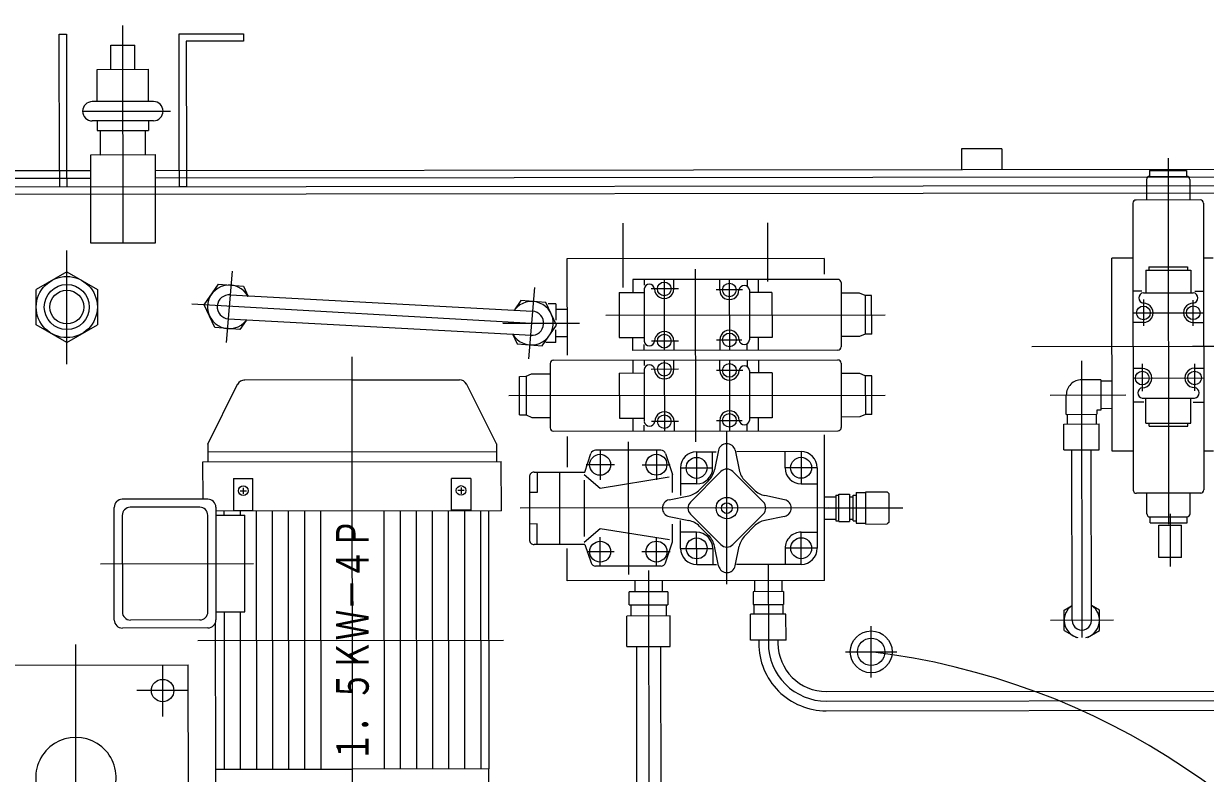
# Model space of a CAD drawing. Header units: feet. Extents: x -99009 to 3252343, y -11094690 to 9035152.
# Drawn here: x 2523533 to 2524268, y -1983167 to -1982701 of the extents above; entities that cross this region are included whole.
import ezdxf
from ezdxf.enums import TextEntityAlignment as Align

# ---------------------------------------------------------------- set-up
doc = ezdxf.new("R2010")
doc.units = ezdxf.units.FT
doc.layers.add('1', color=1, linetype='Continuous')
doc.layers.add('K-LINE', color=7, linetype='Continuous')
doc.styles.add('EXCADSTD', font='monotxt', dxfattribs={"bigfont": 'extfont'})

# ---------------------------------------------------------------- blocks, each defined once
blk = doc.blocks.new('G$CB0D18A08')
at = {"layer": 'K-LINE', "color": 2, "linetype": 'Continuous', "lineweight": 15}
for p, q in [((321.27, -330.46), (321.27, -1665.96)), ((325.77, -330.46), (325.77, -1665.96)), ((331.27, -574.23), (331.27, -665.46)), ((335.77, -665.46), (335.77, -574.23)), ((28.77, -585.78), (28.77, -725.78)), ((229.19, -650.46), (240.16, -631.46)), ((240.16, -631.46), (262.1, -631.46)), ((273.07, -650.46), (262.1, -631.46)), ((335.77, -645.96), (325.77, -645.96)), ((335.77, -645.96), (420.77, -645.96)), ((420.77, -645.96), (420.77, -650.46)), ((215.57, -650.46), (286.17, -650.46)), ((229.19, -650.46), (240.16, -669.46)), ((273.07, -650.46), (262.1, -669.46)), ((335.77, -650.46), (325.77, -650.46)), ((420.77, -650.46), (335.77, -650.46)), ((-346.84, -655.78), (41.43, -655.78)), ((372.77, -660.46), (372.77, -715.15)), ((290.77, -665.46), (345.77, -665.46)), ((290.77, -705.46), (290.77, -665.46)), ((345.77, -665.46), (345.77, -705.46)), ((366.77, -704.46), (366.77, -666.46)), ((378.77, -704.46), (378.77, -666.46)), ((91.66, -671.29), (91.66, -766.39)), ((262.1, -669.46), (240.16, -669.46)), ((345.77, -671.46), (360.77, -671.46)), ((345.77, -671.46), (345.77, -699.46)), ((366.77, -669.46), (360.77, -669.46)), ((360.77, -669.46), (360.77, -701.46)), ((378.77, -669.46), (398.77, -669.46)), ((398.77, -669.46), (398.77, -701.46)), ((56.66, -679.79), (126.66, -679.79)), ((398.77, -677.96), (413.77, -677.96)), ((413.77, -677.96), (413.77, -692.96)), ((51.66, -738.02), (51.66, -684.79)), ((56.66, -733.02), (56.66, -689.79)), ((121.66, -684.79), (61.66, -684.79)), ((126.66, -733.01), (126.66, -689.79)), ((131.66, -738.01), (131.66, -684.79)), ((290.77, -685.46), (425.96, -685.46)), ((12.77, -725.78), (12.77, -693.78)), ((398.77, -692.96), (413.77, -692.96)), ((345.77, -705.46), (290.77, -705.46)), ((331.27, -705.46), (331.27, -1795.96)), ((335.77, -1800.46), (335.77, -705.46)), ((345.77, -699.46), (360.77, -699.46)), ((366.77, -701.46), (360.77, -701.46)), ((366.77, -701.46), (360.77, -701.46)), ((378.77, -701.46), (398.77, -701.46)), ((28.77, -709.78), (-3.23, -709.78)), ((-111.23, -725.78), (28.77, -725.78)), ((335.77, -720.46), (325.77, -720.46)), ((325.77, -724.96), (325.77, -720.46)), ((335.77, -724.96), (325.77, -724.96)), ((335.77, -720.46), (420.77, -720.46)), ((416.27, -724.96), (335.77, -724.96)), ((416.27, -760.46), (416.27, -724.96)), ((420.77, -720.46), (420.77, -760.46)), ((43.66, -921.79), (43.66, -731.79)), ((253.08, -728.27), (240.77, -939.49)), ((61.66, -738.01), (121.66, -738.01)), ((131.66, -735.04), (154.91, -735.04)), ((154.91, -735.04), (154.91, -920.54)), ((165.91, -738.04), (154.91, -738.04)), ((160.91, -917.29), (160.91, -738.04)), ((165.91, -738.04), (203.16, -756.54)), ((238.33, -742.59), (252.44, -735.95)), ((252.44, -735.95), (265.23, -744.85)), ((-36.09, -742.54), (-54.59, -742.54)), ((54.54, -742.54), (-36.09, -742.54)), ((-36.09, -742.54), (-36.09, -827.54)), ((61.66, -748.04), (-36.09, -748.04)), ((126.66, -743.01), (56.66, -743.01)), ((61.66, -748.04), (59.91, -748.04)), ((61.66, -743.01), (61.66, -760.99)), ((121.66, -743.01), (121.66, -760.99)), ((123.91, -748.04), (121.66, -748.04)), ((124.16, -920.54), (124.16, -743.01)), ((237.02, -758.12), (238.33, -742.59)), ((265.23, -744.85), (263.93, -760.39)), ((144.41, -754.04), (124.41, -754.04)), ((124.66, -754.04), (124.66, -766.04)), ((144.41, -754.04), (144.41, -766.04)), ((273.33, -753.36), (228.99, -749.62)), ((243.65, -750.86), (233.27, -939.49)), ((258.6, -752.12), (248.24, -940.12)), ((61.66, -758.04), (-36.09, -758.04)), ((61.66, -758.04), (60.16, -758.04)), ((61.66, -760.99), (121.66, -760.99)), ((123.91, -758.04), (121.66, -758.04)), ((138.66, -760.04), (134.91, -760.04)), ((136.91, -758.04), (136.91, -762.04)), ((205.66, -827.54), (205.66, -760.54)), ((242.71, -762.08), (237.02, -758.12)), ((263.93, -760.39), (257.66, -763.34)), ((420.77, -760.46), (416.27, -760.46)), ((123.91, -768.04), (-36.09, -768.04)), ((124.41, -766.04), (144.41, -766.04)), ((124.16, -778.04), (-35.84, -778.04)), ((124.16, -788.04), (-35.84, -788.04)), ((124.16, -798.04), (-35.84, -798.04)), ((124.16, -808.04), (-36.09, -808.04)), ((-310.34, -827.79), (220.03, -827.79)), ((-36.09, -912.54), (-36.09, -827.54)), ((205.66, -827.54), (205.66, -894.54)), ((124.16, -847.54), (-36.09, -847.54)), ((124.16, -857.54), (-35.84, -857.54)), ((124.16, -867.54), (-35.84, -867.54)), ((124.16, -877.54), (-35.84, -877.54)), ((123.91, -887.54), (-36.09, -887.54)), ((124.41, -889.54), (144.41, -889.54)), ((124.66, -901.54), (124.66, -889.54)), ((138.66, -895.54), (134.91, -895.54)), ((136.91, -897.54), (136.91, -893.54)), ((144.41, -901.54), (144.41, -889.54)), ((123.91, -897.54), (-36.09, -897.54)), ((144.41, -901.54), (124.41, -901.54)), ((165.91, -917.54), (203.16, -899.04)), ((123.91, -907.54), (-36.09, -907.54)), ((-54.09, -912.54), (-36.09, -912.54)), ((124.16, -912.54), (-36.09, -912.54)), ((165.91, -917.54), (154.91, -917.54)), ((124.16, -920.54), (154.91, -920.54)), ((195.77, -925.34), (195.77, -1159.38)), ((240.77, -921.59), (240.77, -969.19)), ((125.77, -1123.89), (125.77, -932.33)), ((183.77, -931.98), (183.77, -935.98)), ((183.77, -931.98), (207.77, -931.98)), ((207.77, -931.98), (207.77, -935.98)), ((227.97, -930.59), (226.66, -946.12)), ((234.24, -927.64), (227.97, -930.59)), ((254.87, -932.85), (249.19, -928.9)), ((253.57, -948.39), (254.87, -932.85)), ((145.27, -937.99), (106.27, -937.99)), ((116.02, -942.86), (116.02, -937.99)), ((135.52, -942.86), (135.52, -937.99)), ((183.77, -935.98), (182.27, -939.48)), ((182.27, -939.48), (182.27, -950.98)), ((207.77, -935.98), (183.77, -935.98)), ((207.77, -935.98), (209.27, -939.48)), ((209.27, -939.48), (209.27, -950.98)), ((262.97, -941.36), (218.63, -937.62)), ((103.27, -972.48), (103.27, -940.99)), ((103.27, -942.86), (116.02, -942.86)), ((148.27, -942.86), (135.52, -942.86)), ((148.27, -940.99), (148.27, -972.48)), ((226.66, -946.12), (239.46, -955.02)), ((173.77, -952.98), (173.77, -1129.99)), ((215.77, -950.98), (175.77, -950.98)), ((217.77, -952.98), (217.77, -1130.05)), ((228.77, -954.49), (228.77, -948.39)), ((228.77, -954.49), (236.67, -954.49)), ((232.27, -961.49), (232.27, -954.49)), ((239.46, -955.02), (253.57, -948.39)), ((252.77, -954.49), (242.57, -954.49)), ((249.27, -961.49), (249.27, -954.49)), ((252.77, -954.49), (252.77, -949.79)), ((80.77, -961.49), (100.74, -961.49)), ((80.77, -1121.49), (80.77, -961.49)), ((103.27, -956.99), (148.27, -956.99)), ((170.34, -961.49), (151.28, -961.49)), ((280.77, -961.49), (220.88, -961.49)), ((280.77, -1121.49), (280.77, -961.49)), ((103.27, -972.48), (91.82, -976.3)), ((98.77, -990.78), (98.77, -973.58)), ((104.76, -971.99), (113.28, -981.99)), ((108.27, -972.26), (143.2, -972.26)), ((146.77, -971.99), (138.26, -981.99)), ((148.27, -972.48), (159.72, -976.3)), ((152.77, -991.04), (152.77, -973.4)), ((89.77, -1019.82), (89.77, -979.15)), ((89.77, -981.99), (107.77, -981.99)), ((113.28, -981.99), (106.34, -1025.01)), ((138.26, -981.99), (145.2, -1025.01)), ((161.77, -981.99), (143.38, -981.99)), ((161.77, -1019.82), (161.77, -979.15)), ((245.77, -985.72), (245.77, -1159.38)), ((39.77, -998.49), (58.77, -998.49)), ((39.77, -998.49), (39.77, -1025.49)), ((58.77, -1025.49), (58.77, -998.49)), ((181.77, -993.99), (181.77, -1009.49)), ((209.77, -993.99), (181.77, -993.99)), ((209.77, -993.99), (209.77, -1009.49)), ((259.77, -993.99), (231.77, -993.99)), ((231.77, -993.99), (231.77, -1009.49)), ((259.77, -993.99), (259.77, -1009.49)), ((262.87, -996.49), (302.91, -996.49)), ((39.77, -1004.49), (-77.39, -1004.49)), ((65.77, -1000.99), (58.77, -1000.99)), ((65.77, -999.99), (73.77, -999.99)), ((65.77, -999.99), (65.77, -1023.99)), ((73.77, -1023.99), (73.77, -999.99)), ((80.77, -1003.49), (73.77, -1003.49)), ((166.99, -999.49), (84.58, -999.49)), ((173.77, -1002.49), (181.77, -1002.49)), ((217.77, -1002.49), (209.77, -1002.49)), ((223.77, -1129.99), (223.77, -1002.49)), ((223.77, -1002.49), (231.77, -1002.49)), ((267.77, -1002.49), (259.77, -1002.49)), ((267.77, -1129.99), (267.77, -1002.49)), ((87.1, -1011.99), (-77.06, -1011.99)), ((98.77, -1007.89), (98.77, -1025.53)), ((152.77, -1008.07), (152.77, -1025.53)), ((173.77, -1009.49), (177.37, -1009.49)), ((212.02, -1009.49), (179.52, -1009.49)), ((179.52, -1030.79), (179.52, -1014.09)), ((212.02, -1030.79), (212.02, -1013.87)), ((217.77, -1009.49), (214.4, -1009.49)), ((223.77, -1009.49), (227.37, -1009.49)), ((262.02, -1009.49), (229.52, -1009.49)), ((229.52, -1030.79), (229.52, -1014.09)), ((262.02, -1030.79), (262.02, -1013.87)), ((267.77, -1009.49), (264.4, -1009.49)), ((39.77, -1019.49), (-75.39, -1019.49)), ((80.77, -1020.49), (73.77, -1020.49)), ((89.77, -1016.99), (107.48, -1016.99)), ((161.77, -1016.99), (143.38, -1016.99)), ((39.77, -1025.49), (58.77, -1025.49)), ((65.77, -1022.99), (58.77, -1022.99)), ((73.77, -1023.99), (65.77, -1023.99)), ((91.82, -1022.67), (104.76, -1026.99)), ((104.76, -1026.99), (115.83, -1026.99)), ((120.58, -1024.85), (118.07, -1037.07)), ((130.95, -1024.85), (133.47, -1037.07)), ((135.53, -1026.99), (146.77, -1026.99)), ((159.72, -1022.67), (146.77, -1026.99)), ((217.77, -1021.99), (173.77, -1021.99)), ((179.52, -1027.99), (173.77, -1027.99)), ((212.02, -1027.99), (217.77, -1027.99)), ((267.77, -1021.99), (223.77, -1021.99)), ((229.52, -1027.99), (223.77, -1027.99)), ((262.02, -1027.99), (267.77, -1027.99)), ((100.76, -1031.99), (118.15, -1031.99)), ((100.77, -1031.99), (100.77, -1051.99)), ((110.77, -1041.99), (110.77, -1031.99)), ((150.78, -1031.99), (133.62, -1031.99)), ((140.77, -1041.99), (140.77, -1031.99)), ((150.77, -1031.99), (150.77, -1051.99)), ((90.77, -1041.99), (110.77, -1041.99)), ((90.77, -1041.99), (90.77, -1054.41)), ((103.13, -1057.01), (122, -1038.15)), ((129.54, -1038.15), (148.41, -1057.01)), ((160.77, -1041.99), (140.77, -1041.99)), ((160.77, -1041.99), (160.77, -1054.16)), ((166.9, -1041.49), (274.31, -1041.49)), ((108.8, -1049.45), (114.44, -1043.82)), ((137.1, -1043.82), (142.73, -1049.45)), ((89.83, -1055.6), (102.06, -1053.09)), ((100.77, -1051.99), (90.77, -1051.99)), ((161.71, -1055.6), (149.48, -1053.09)), ((150.77, -1051.99), (160.77, -1051.99)), ((180.27, -1056.49), (173.77, -1056.49)), ((180.27, -1054.37), (180.27, -1070.31)), ((211.27, -1070.77), (211.27, -1054.37)), ((211.27, -1056.49), (217.77, -1056.49)), ((230.27, -1056.49), (223.77, -1056.49)), ((230.27, -1054.37), (230.27, -1070.31)), ((261.27, -1070.77), (261.27, -1054.37)), ((261.27, -1056.49), (267.77, -1056.49)), ((78.53, -1060.79), (173.08, -1060.79)), ((122, -1083.43), (103.13, -1064.56)), ((148.41, -1064.56), (129.54, -1083.43)), ((217.77, -1062.49), (173.77, -1062.49)), ((267.77, -1062.49), (223.77, -1062.49)), ((89.83, -1065.97), (102.06, -1068.49)), ((90.77, -1106.99), (90.77, -1066.77)), ((108.8, -1072.12), (114.44, -1077.75)), ((137.1, -1077.75), (142.73, -1072.12)), ((161.71, -1065.97), (149.48, -1068.49)), ((160.77, -1106.99), (160.77, -1067.11)), ((43.77, -1075.49), (59.77, -1075.49)), ((43.77, -1097.49), (43.77, -1075.49)), ((59.77, -1097.49), (59.77, -1075.49)), ((65.82, -1077.49), (59.77, -1077.49)), ((73.82, -1076.99), (65.82, -1076.99)), ((65.82, -1076.99), (65.82, -1095.99)), ((73.82, -1095.99), (73.82, -1076.99)), ((80.82, -1077.99), (73.82, -1077.99)), ((173.77, -1073.49), (177.94, -1073.49)), ((211.27, -1074.99), (180.27, -1074.99)), ((181.77, -1088.99), (181.77, -1074.99)), ((209.77, -1088.99), (209.77, -1074.99)), ((217.77, -1073.49), (213.6, -1073.49)), ((223.77, -1073.49), (227.94, -1073.49)), ((261.27, -1074.99), (230.27, -1074.99)), ((231.77, -1088.99), (231.77, -1074.99)), ((259.77, -1088.99), (259.77, -1074.99)), ((267.77, -1073.49), (263.6, -1073.49)), ((43.77, -1080.49), (41.77, -1080.49)), ((90.77, -1086.49), (41.77, -1086.49)), ((120.58, -1096.73), (118.07, -1084.5)), ((130.95, -1096.73), (133.47, -1084.5)), ((173.77, -1080.49), (181.77, -1080.49)), ((217.77, -1080.49), (209.77, -1080.49)), ((223.77, -1080.49), (231.77, -1080.49)), ((267.77, -1080.49), (259.77, -1080.49)), ((266.42, -1086.49), (302.91, -1086.49)), ((43.77, -1092.49), (41.77, -1092.49)), ((80.82, -1094.99), (73.82, -1094.99)), ((209.77, -1088.99), (181.77, -1088.99)), ((259.77, -1088.99), (231.77, -1088.99)), ((43.77, -1097.49), (59.77, -1097.49)), ((65.82, -1095.49), (59.77, -1095.49)), ((73.82, -1095.99), (65.82, -1095.99)), ((100.77, -1096.99), (90.77, -1096.99)), ((100.77, -1116.99), (100.77, -1096.99)), ((150.77, -1116.99), (150.77, -1096.99)), ((150.77, -1096.99), (160.77, -1096.99)), ((90.77, -1106.99), (110.77, -1106.99)), ((110.77, -1106.99), (110.77, -1116.99)), ((160.77, -1106.99), (140.77, -1106.99)), ((140.77, -1106.99), (140.77, -1116.99)), ((150.77, -1116.99), (100.77, -1116.99)), ((-0.25, -1122.49), (0.09, -1668.33)), ((5.77, -1122.49), (5.77, -1668.35)), ((11.77, -1122.49), (11.77, -1668.35)), ((80.77, -1121.49), (171.23, -1121.49)), ((118.77, -1121.49), (118.77, -1128.49)), ((125.77, -1121.49), (125.77, -1170.32)), ((132.77, -1121.49), (132.77, -1128.49)), ((280.77, -1121.49), (270.97, -1121.49)), ((117.27, -1130.49), (134.27, -1130.49)), ((117.27, -1130.49), (117.27, -1137.1)), ((133.77, -1128.49), (117.77, -1128.49)), ((117.77, -1128.49), (117.77, -1130.49)), ((133.77, -1128.49), (133.77, -1130.49)), ((134.27, -1130.49), (134.27, -1137.1)), ((36.35, -1134.46), (36.35, -1166.46)), ((134.27, -1137.1), (117.27, -1137.1)), ((118.77, -1137.1), (118.77, -1139.42)), ((132.77, -1137.1), (132.77, -1139.42)), ((215.77, -1131.99), (175.77, -1131.99)), ((182.27, -1143.49), (182.27, -1131.99)), ((209.27, -1143.49), (209.27, -1131.99)), ((265.77, -1131.99), (225.77, -1131.99)), ((232.27, -1143.49), (232.27, -1131.99)), ((259.27, -1143.49), (259.27, -1131.99)), ((135.27, -1141.23), (116.27, -1141.23)), ((116.27, -1141.23), (116.27, -1147.29)), ((117.77, -1139.42), (117.77, -1141.23)), ((117.77, -1139.42), (133.77, -1139.42)), ((133.77, -1139.42), (133.77, -1141.23)), ((135.27, -1141.23), (135.27, -1147.29)), ((183.77, -1146.99), (182.27, -1143.49)), ((207.77, -1146.99), (209.27, -1143.49)), ((233.77, -1146.99), (232.27, -1143.49)), ((257.77, -1146.99), (259.27, -1143.49)), ((20.35, -1150.46), (52.35, -1150.46)), ((115.77, -1147.29), (135.77, -1147.29)), ((115.77, -1147.29), (115.77, -1160.49)), ((135.77, -1147.29), (135.77, -1160.49)), ((183.77, -1150.99), (183.77, -1146.99)), ((207.77, -1146.99), (183.77, -1146.99)), ((183.77, -1150.99), (207.77, -1150.99)), ((207.77, -1150.99), (207.77, -1146.99)), ((233.77, -1150.99), (233.77, -1146.99)), ((257.77, -1146.99), (233.77, -1146.99)), ((233.77, -1150.99), (257.77, -1150.99)), ((257.77, -1150.99), (257.77, -1146.99)), ((116.77, -1161.49), (115.77, -1160.49)), ((135.77, -1160.49), (134.77, -1161.49)), ((134.77, -1161.49), (116.77, -1161.49)), ((348.77, -1207.05), (335.77, -1207.05)), ((348.77, -1232.05), (348.77, -1207.05)), ((348.77, -1232.05), (335.77, -1232.05)), ((225.77, -1414.17), (225.77, -1250.46)), ((55.77, -1301.12), (55.77, -1262.02)), ((195.77, -1261.92), (195.77, -1308.92)), ((49.42, -1270.46), (45.05, -1278.04)), ((49.42, -1270.46), (62.12, -1270.46)), ((62.12, -1270.46), (65, -1275.46)), ((161.77, -1270.46), (177.77, -1270.46)), ((161.77, -1270.46), (161.77, -1292.46)), ((177.77, -1270.46), (177.77, -1292.46)), ((55.77, -1275.46), (161.77, -1275.46)), ((183.77, -1272.46), (177.77, -1272.46)), ((183.77, -1271.96), (195.77, -1271.96)), ((183.77, -1271.96), (183.77, -1290.96)), ((217.05, -1281.46), (45.05, -1281.46)), ((45.05, -1284.89), (49.42, -1292.46)), ((205.27, -1293.46), (205.27, -1281.46)), ((49.42, -1292.46), (62.12, -1292.46)), ((55.77, -1287.46), (161.77, -1287.46)), ((62.12, -1292.46), (65, -1287.47)), ((161.77, -1292.46), (177.77, -1292.46)), ((183.77, -1290.46), (177.77, -1290.46)), ((186.27, -1290.96), (183.77, -1290.96)), ((186.27, -1293.46), (186.27, -1290.96)), ((160.77, -1313.46), (160.77, -1300.46)), ((160.77, -1300.46), (280.77, -1300.46)), ((205.27, -1293.46), (186.27, -1293.46)), ((187.27, -1300.46), (187.27, -1293.46)), ((204.27, -1300.46), (204.27, -1293.46)), ((280.77, -1313.46), (280.77, -1300.46)), ((134.67, -1355.46), (134.67, -1315.46)), ((314.87, -1313.46), (136.67, -1313.46)), ((191.27, -1320.15), (191.27, -1313.46)), ((206.27, -1313.46), (206.27, -1357.46)), ((212.27, -1319.21), (212.27, -1313.46)), ((240.77, -1319.96), (240.77, -1313.46)), ((246.77, -1313.46), (246.77, -1357.46)), ((260.27, -1318.94), (260.27, -1313.46)), ((316.87, -1355.46), (316.87, -1315.46)), ((121.97, -1321.96), (134.67, -1321.96)), ((178.27, -1321.46), (193.77, -1321.46)), ((178.27, -1321.46), (178.27, -1349.46)), ((193.77, -1319.21), (193.77, -1351.71)), ((215.07, -1319.21), (198.15, -1319.21)), ((255.05, -1319.96), (238.65, -1319.96)), ((259.27, -1319.96), (259.27, -1350.96)), ((273.27, -1321.46), (259.27, -1321.46)), ((273.27, -1321.46), (273.27, -1349.46)), ((329.57, -1321.96), (316.87, -1321.96)), ((94.77, -1329.46), (114.77, -1329.46)), ((94.77, -1343.46), (94.77, -1329.46)), ((114.77, -1329.46), (114.77, -1343.46)), ((116.27, -1323.96), (119.97, -1323.96)), ((116.27, -1323.96), (116.27, -1346.96)), ((119.97, -1323.96), (119.97, -1346.96)), ((176.27, -1323.46), (176.27, -1347.46)), ((176.27, -1323.46), (178.27, -1323.46)), ((275.27, -1323.46), (273.27, -1323.46)), ((275.27, -1323.46), (275.27, -1347.46)), ((331.57, -1323.96), (331.57, -1346.96)), ((335.27, -1323.96), (331.57, -1323.96)), ((335.27, -1323.96), (335.27, -1346.96)), ((121.9, -1336.46), (89.2, -1336.46)), ((342.91, -1335.46), (115.44, -1335.46)), ((94.77, -1343.46), (114.77, -1343.46)), ((116.27, -1346.96), (119.97, -1346.96)), ((121.97, -1348.96), (134.67, -1348.96)), ((176.27, -1347.46), (178.27, -1347.46)), ((178.27, -1349.46), (193.77, -1349.46)), ((191.27, -1350.91), (191.27, -1357.46)), ((215.07, -1351.71), (198.37, -1351.71)), ((212.27, -1351.71), (212.27, -1357.46)), ((225.77, -1514.17), (225.77, -1350.46)), ((238.65, -1350.96), (254.59, -1350.96)), ((240.77, -1350.96), (240.77, -1357.46)), ((273.27, -1349.46), (259.27, -1349.46)), ((260.27, -1351.97), (260.27, -1357.46)), ((275.27, -1347.46), (273.27, -1347.46)), ((329.57, -1348.96), (316.87, -1348.96)), ((335.27, -1346.96), (331.57, -1346.96)), ((314.87, -1357.46), (136.67, -1357.46)), ((160.77, -1363.46), (160.77, -1357.46)), ((280.77, -1363.46), (280.77, -1357.46))]:
    blk.add_line(p, q, dxfattribs=at)
for centre, radius in [((251.13, -650.46), 19), ((251.13, -650.46), 14), ((251.13, -650.46), 10.5), ((12.77, -709.78), 7), ((136.91, -760.04), 3), ((136.91, -895.54), 3), ((98.77, -981.99), 6.5), ((152.77, -981.99), 6.5), ((98.77, -1016.99), 6.5), ((152.77, -1016.99), 6.5), ((179.52, -1021.99), 4.25), ((212.02, -1021.99), 4.25), ((229.52, -1021.99), 4.25), ((262.02, -1021.99), 4.25), ((100.77, -1041.99), 6.5), ((150.77, -1041.99), 6.5), ((125.77, -1060.79), 6.67), ((125.77, -1060.79), 3.33), ((180.27, -1062.49), 4.25), ((211.27, -1062.49), 4.25), ((230.27, -1062.49), 4.25), ((261.27, -1062.49), 4.25), ((100.77, -1106.99), 6.5), ((150.77, -1106.99), 6.5), ((36.35, -1150.46), 13), ((36.35, -1150.46), 8.5), ((206.27, -1319.21), 4.25), ((246.77, -1319.96), 4.25), ((206.27, -1351.71), 4.25), ((246.77, -1350.96), 4.25)]:
    blk.add_circle(centre, radius, dxfattribs=at)
for centre, radius, start, end in [((-41.23, -655.78), 25, 263.6783, 96.3217), ((372.77, -666.46), 6, 0, 180), ((56.66, -684.79), 5, 90.00002, 180), ((126.66, -684.79), 5, 0.05731, 90), ((61.66, -689.79), 5, 90.00002, 180), ((121.66, -689.79), 5, 0.05731, 90), ((372.77, -704.46), 6, 180, 0), ((61.66, -733.01), 5, 180.05731, 270), ((121.66, -733.01), 5, 270.00002, 0), ((56.66, -738.01), 5, 180.05731, 270), ((126.66, -738.01), 5, 270.00002, 0), ((251.13, -751.49), 13.5, 298.93399, 231.43801), ((251.13, -751.49), 7.5, 355.186, 175.186), ((200.66, -761.04), 5, 359.97666, 63.46038), ((200.66, -894.54), 5, 296.53962, 0.02334), ((240.77, -939.49), 13.5, 118.93399, 51.43801), ((106.27, -940.99), 3, 89.99998, 180.00002), ((145.27, -940.99), 3, 359.99998, 90.00002), ((240.77, -939.49), 7.5, 175.186, 355.186), ((175.77, -952.98), 2, 90, 180), ((215.77, -952.98), 2, 0, 90), ((92.77, -979.15), 3, 108.44194, 180.00002), ((158.77, -979.15), 3, 359.99998, 71.5576), ((179.96, -1012.74), 3.28, 97.82773, 262.17225), ((211.57, -1012.74), 3.28, 277.82775, 82.17227), ((229.96, -1012.74), 3.28, 97.82773, 262.17225), ((261.57, -1012.74), 3.28, 277.82775, 82.17227), ((92.77, -1019.82), 3, 180.00002, 251.55781), ((125.77, -1026.1), 5.34, 13.62864, 166.37128), ((158.77, -1019.82), 3, 288.44219, 359.99998), ((179.52, -1021.99), 6, 269.99948, 90.00053), ((212.02, -1021.99), 6, 89.99998, 270), ((229.52, -1021.99), 6, 269.99948, 90.00053), ((262.02, -1021.99), 6, 89.99998, 270), ((100.77, -1041.99), 10, 90.05731, 180), ((150.77, -1041.99), 10, 359.99998, 89.94267), ((100.77, -1041.99), 10, 270, 359.99998), ((105, -1034.39), 13.34, 314.9997, 348.38773), ((125.77, -1041.92), 5.34, 45.00037, 134.99978), ((146.53, -1034.39), 13.34, 191.61227, 225.00029), ((150.77, -1041.99), 10, 180.00002, 270), ((99.37, -1040.02), 13.34, 281.61231, 315.00033), ((152.17, -1040.02), 13.34, 224.99966, 258.38769), ((91.08, -1060.79), 5.34, 103.6287, 256.37134), ((106.9, -1060.79), 5.34, 134.99986, 225.00035), ((144.63, -1060.79), 5.34, 314.99982, 45.00043), ((160.45, -1060.79), 5.34, 283.62866, 76.3713), ((180.27, -1062.49), 6, 270, 90.00002), ((211.27, -1062.49), 6, 89.99998, 270), ((230.27, -1062.49), 6, 270, 90.00002), ((261.27, -1062.49), 6, 89.99998, 270), ((99.37, -1081.55), 13.34, 44.99963, 78.38771), ((152.17, -1081.55), 13.34, 101.61227, 135.00035), ((180.71, -1071.74), 3.28, 97.82773, 262.17225), ((210.82, -1071.74), 3.28, 277.82775, 82.17227), ((230.71, -1071.74), 3.28, 97.82773, 262.17225), ((260.82, -1071.74), 3.28, 277.82775, 82.17227), ((105, -1087.19), 13.34, 11.61229, 45.00031), ((146.53, -1087.19), 13.34, 134.99961, 168.38769), ((41.77, -1122.49), 42, 90, 180), ((41.77, -1122.49), 36, 90, 180), ((125.77, -1079.65), 5.34, 225.00041, 314.99976), ((41.77, -1122.49), 30, 90, 180), ((100.77, -1106.99), 10, 359.99998, 90.00002), ((125.77, -1095.47), 5.34, 193.62868, 346.37132), ((150.77, -1106.99), 10, 90.00002, 180), ((100.77, -1106.99), 10, 180.00002, 270), ((150.77, -1106.99), 10, 270.05729, 359.99998), ((175.77, -1129.99), 2, 180, 270), ((215.77, -1129.99), 2, 270, 0), ((225.77, -1129.99), 2, 180, 270), ((265.77, -1129.99), 2, 270, 0), ((-408.68, -1096.39), 448.3, 299.47603, 353.07266), ((55.77, -1281.46), 11, 33.05573, 167.10645), ((55.77, -1281.46), 6, 90, 270), ((195.77, -1281.46), 9.5, 359.99998, 90.00002), ((55.77, -1281.46), 11, 192.89355, 326.94427), ((136.67, -1315.46), 2, 90, 180), ((314.87, -1315.46), 2, 0, 90), ((121.97, -1323.96), 2, 90, 180), ((197.02, -1319.66), 3.28, 7.82775, 172.17227), ((206.27, -1319.21), 6, 179.99998, 360), ((246.77, -1319.96), 6, 179.99998, 360), ((256.02, -1320.41), 3.28, 7.82775, 172.17227), ((329.57, -1323.96), 2, 0, 90), ((121.97, -1346.96), 2, 180, 270), ((197.02, -1351.27), 3.28, 187.82773, 352.17225), ((206.27, -1351.71), 6, 359.99948, 180.00053), ((246.77, -1350.96), 6, 360, 180.00002), ((256.02, -1350.52), 3.28, 187.82773, 352.17225), ((329.57, -1346.96), 2, 270, 0), ((136.67, -1355.46), 2, 180, 270), ((314.87, -1355.46), 2, 270, 0)]:
    blk.add_arc(centre, radius, start, end, dxfattribs=at)
at = {"layer": 'K-LINE', "color": 2, "linetype": 'Continuous', "lineweight": 15, "style": 'EXCADSTD', "width": 0.715974}
blk.add_text('１．５ＫＷ－４Ｐ', height=23, dxfattribs=at).set_placement((-31.84, -840.16), (119.66, -840.16), align=Align.FIT)

msp = doc.modelspace()

# ---------------------------------------------------------------- linework, layer by layer
at = {"layer": '1'}
msp.add_arc((2520410.24778, -1978395.99612), 100000, 84.1346387202, 194.3871675539, dxfattribs=at)

# ---------------------------------------------------------------- block references
at = {"layer": 'K-LINE', "color": 2, "linetype": 'Continuous', "lineweight": 15, "rotation": 90.06505171407339}
msp.add_blockref('G$CB0D18A08', (2522909.65477, -1983128.92781), dxfattribs=at)

doc.saveas('drawing.dxf')
